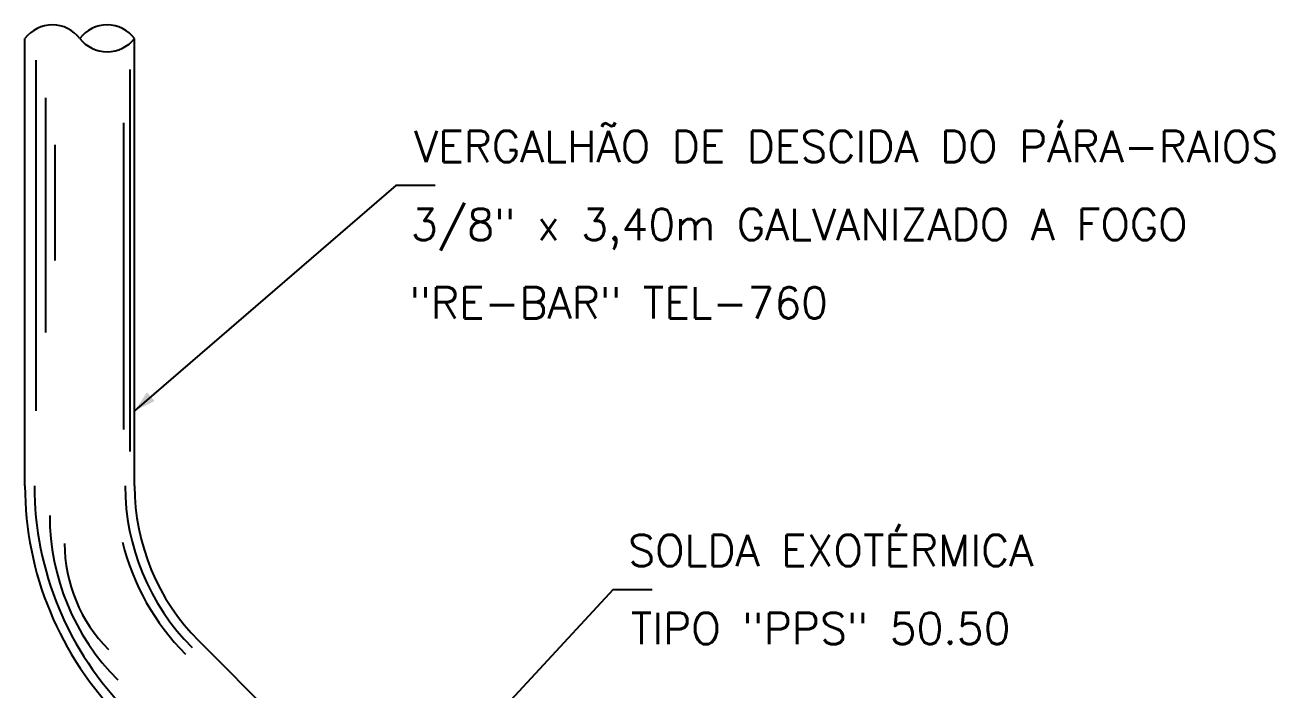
# Model space of a CAD drawing. Header units: millimetres. Extents: x -6325 to -6307.5, y -4398.7 to -4377.9.
# Drawn here: x -6324.2 to -6316.22, y -4382.11 to -4377.87 of the extents above; entities that cross this region are included whole.
import ezdxf

# ---------------------------------------------------------------- set-up
doc = ezdxf.new("R2010")
doc.units = ezdxf.units.MM
doc.header["$LTSCALE"] = 10
doc.layers.add('INDICACOES', color=9, linetype='Continuous')
doc.layers.add('Termotécnica', color=7, linetype='Continuous')
doc.styles.add('80', font='romans.shx', dxfattribs={"height": 10})

# ---------------------------------------------------------------- blocks, each defined once
blk = doc.blocks.new('SET')
at = {"layer": 'INDICACOES', "color": 2}
blk.add_solid([(0, 0), (11.59, -3.11), (11.59, 3.11)], dxfattribs=at)

msp = doc.modelspace()

# ---------------------------------------------------------------- linework, layer by layer
at = {"layer": 'Termotécnica', "color": 4}
for p, q in [((-6324.1971, -4380.8142), (-6324.1971, -4377.9539)), ((-6323.4971, -4380.8142), (-6323.4971, -4377.9539)), ((-6322.4366, -4382.4546), (-6323.0871, -4381.8041))]:
    msp.add_line(p, q, dxfattribs=at)
at = {"layer": 'Termotécnica', "color": 1}
for p, q in [((-6324.127, -4378.0939), (-6324.127, -4380.3339)), ((-6323.527, -4378.1539), (-6323.527, -4380.5939)), ((-6324.067, -4378.3339), (-6324.067, -4379.8339)), ((-6323.567, -4378.4939), (-6323.567, -4380.4539)), ((-6324.007, -4378.6339), (-6324.007, -4379.3739))]:
    msp.add_line(p, q, dxfattribs=at)
at = {"layer": 'Termotécnica', "color": 2}
for p, q in [((-6321.827, -4378.8939), (-6323.4971, -4380.3339)), ((-6321.577, -4378.8939), (-6321.827, -4378.8939)), ((-6320.44, -4381.477), (-6321.6811, -4382.8181)), ((-6320.44, -4381.477), (-6320.19, -4381.477))]:
    msp.add_line(p, q, dxfattribs=at)
at = {"layer": 'Termotécnica', "color": 4}
for centre, radius, start, end in [((-6324.0221, -4378.0899), 0.2217, 37.86203, 142.13797), ((-6323.6721, -4378.0899), 0.2217, 37.86203, 142.13797), ((-6323.6721, -4377.8178), 0.2217, 217.86203, 322.13797), ((-6322.0971, -4380.8142), 2.1, 180, 225), ((-6322.0971, -4380.8142), 1.4, 180, 225)]:
    msp.add_arc(centre, radius, start, end, dxfattribs=at)
at = {"layer": 'Termotécnica', "color": 1}
for centre, radius, start in [((-6322.0971, -4380.8142), 2.04, 180), ((-6322.0971, -4380.8142), 1.46, 180), ((-6322.5544, -4381.0036), 1.485, 180), ((-6322.0971, -4380.8142), 1.52, 193.6707), ((-6322.9841, -4381.1815), 0.96, 180)]:
    msp.add_arc(centre, radius, start, 225, dxfattribs=at)

# ---------------------------------------------------------------- block references
at = {"layer": 'Termotécnica', "color": 1, "xscale": 0.01184354639996107, "yscale": 0.01184354639996173, "zscale": 0.01184354639996268, "rotation": 40.76817526666105}
msp.add_blockref('SET', (-6323.4971, -4380.3339), dxfattribs=at)

# ---------------------------------------------------------------- texts
at = {"layer": 'Termotécnica', "color": 3, "style": '80'}
for s, p in [('VERGALHÃO DE DESCIDA DO PÁRA-RAIOS', (-6321.7111, -4378.7441)), ('3/8" x 3,40m GALVANIZADO A FOGO', (-6321.7315, -4379.2429)), ('"RE-BAR" TEL-760', (-6321.7408, -4379.7441)), ('SOLDA EXOTÉRMICA', (-6320.3429, -4381.3263)), ('TIPO "PPS" 50.50', (-6320.3262, -4381.8248))]:
    msp.add_text(s, height=0.2, dxfattribs=at).set_placement(p)

doc.saveas('drawing.dxf')
